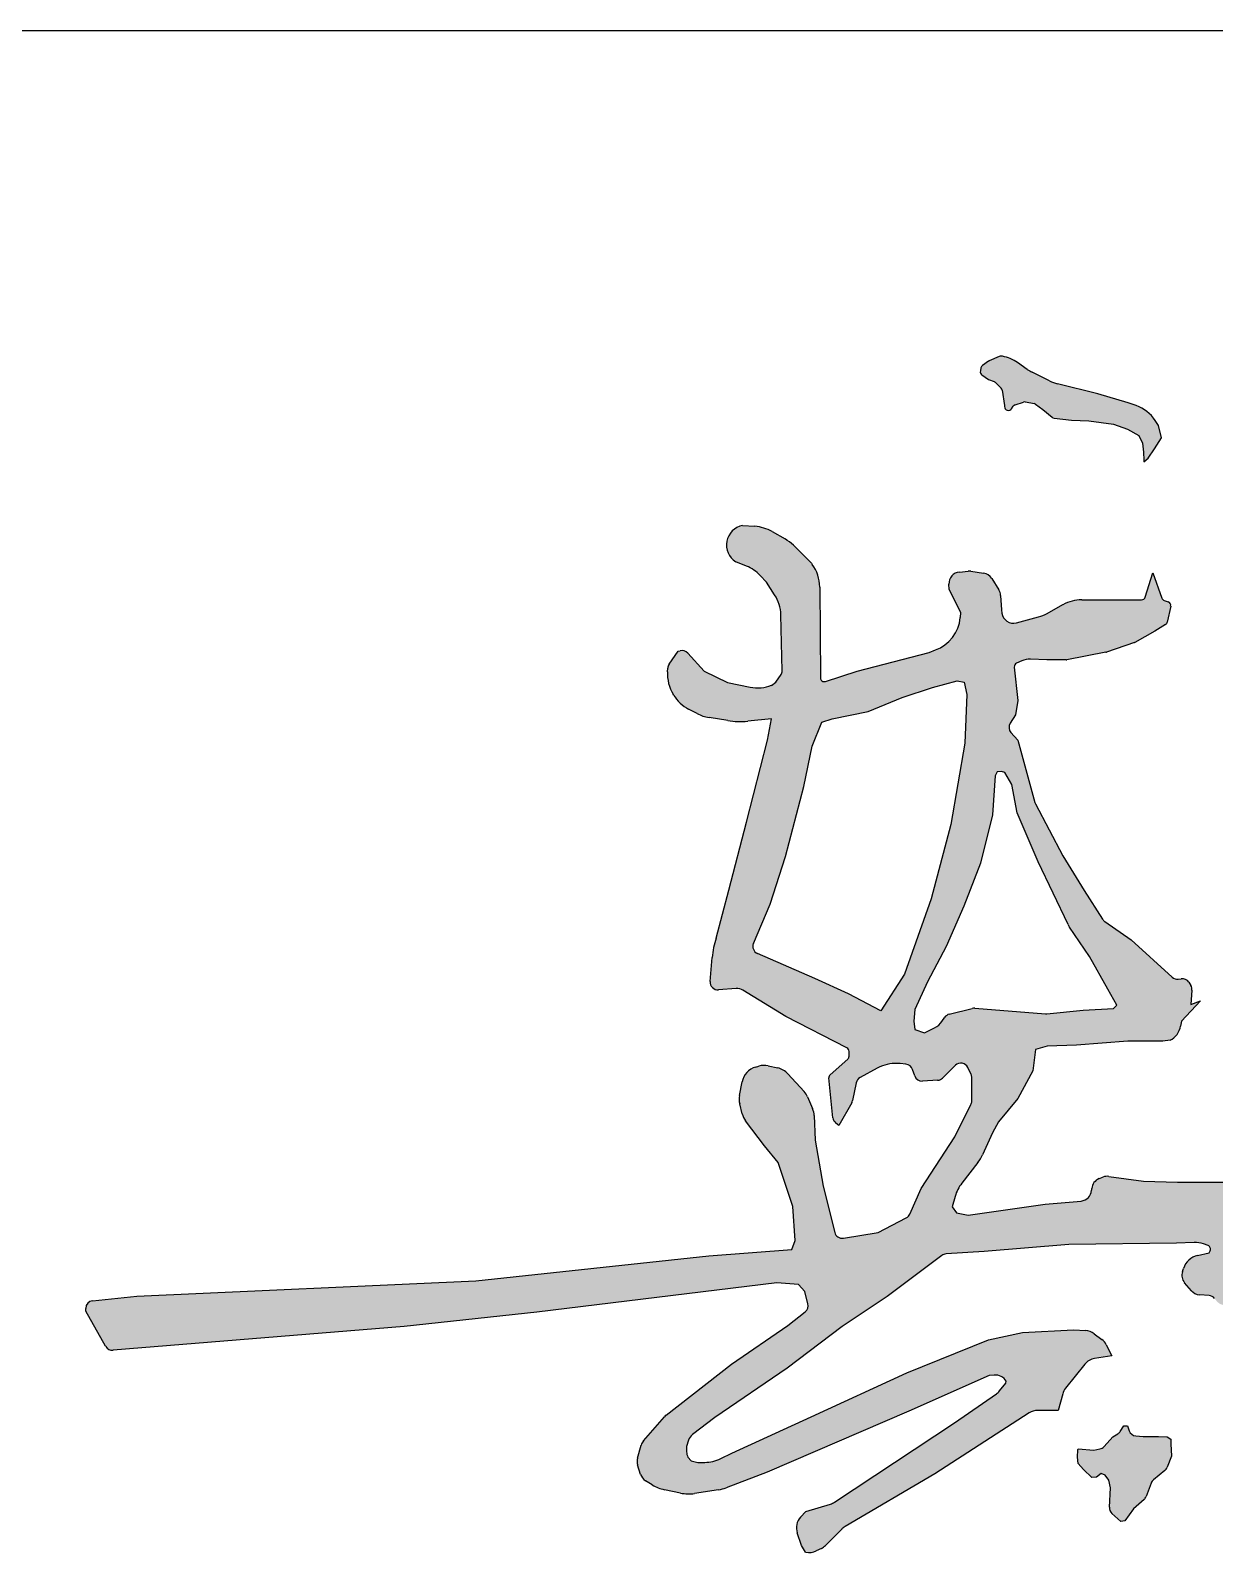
# Model space of a CAD drawing. Extents: x 1169373 to 1354985, y 649019 to 904199.
# Drawn here: x 1292586 to 1293236, y 812640 to 813476 of the extents above; entities that cross this region are included whole.
import ezdxf

# ---------------------------------------------------------------- set-up
doc = ezdxf.new("R2010")
doc.units = 0
doc.header["$LTSCALE"] = 1000
doc.header["$MEASUREMENT"] = 0
doc.layers.add('图框', color=7, linetype='Continuous')
doc.layers.add('签名', color=7, linetype='Continuous')

msp = doc.modelspace()

# ---------------------------------------------------------------- hatches: boundary and pattern name
at = {"layer": '签名'}
h = msp.add_hatch(color=4, dxfattribs=at)
h.paths.add_polyline_path([(1293167.04, 813261.65), (1293180.58, 813259.83), (1293188.14, 813256.97), (1293194.39, 813253.59), (1293196.47, 813249.42), (1293197, 813244.48), (1293197.26, 813240.05), (1293197.26, 813239.01), (1293199.6, 813241.09), (1293202.99, 813246.3), (1293206.89, 813252.28), (1293205.33, 813259.05), (1293203.51, 813261.79, 0.161293), (1293192.97, 813270), (1293188.66, 813271.54), (1293171.99, 813276.49), (1293149.81, 813281.91, -0.055927), (1293145.37, 813283.54), (1293135.87, 813288.28, -0.036786), (1293133.19, 813289.88), (1293127.86, 813293.61, 0.116967), (1293118.75, 813297.22, 0.125161), (1293117.72, 813297.03), (1293112.24, 813294.52, 0.089225), (1293111.62, 813294.09, -0.045924), (1293111.92, 813294.34), (1293108.61, 813292.07, 0.195275), (1293107.73, 813290.74), (1293107.39, 813289.02, 0.293872), (1293108.23, 813286.88), (1293111.81, 813284.3), (1293115.46, 813283), (1293119.36, 813279.09), (1293120.69, 813269.79, 0.040442), (1293120.67, 813269.45, 0.74192), (1293124.56, 813268.27), (1293125.88, 813270.24), (1293131.61, 813272.06), (1293137.34, 813271.02), (1293141.77, 813267.9), (1293146.76, 813263.63, 0.146226), (1293147.87, 813263.14), (1293157.4, 813261.91)])
h.paths.add_polyline_path([(1293324.7, 813031.33, -0.224051), (1293328.66, 813023.18), (1293328.88, 813004.91, 0.252735), (1293333.77, 812996.09), (1293338.13, 812993.31), (1293342.3, 812993.72, 0.405395), (1293351.84, 813005.03), (1293351.11, 813015.51), (1293359.19, 813017.81), (1293361.5, 813018.97), (1293353.71, 813023.29), (1293352.27, 813029.06), (1293352.5, 813039.53, 0.116113), (1293351.49, 813044.29), (1293346.2, 813055.52, 0.062977), (1293344.77, 813057.77), (1293338.61, 813065.22, 0.230474), (1293330.14, 813069.06), (1293322.26, 813068.85), (1293319.75, 813068.19, 0.141943), (1293314.68, 813065.15), (1293307.85, 813057.82, 0.175293), (1293305.02, 813051.17), (1293304.94, 813049.82), (1293305.81, 813046.07), (1293306.39, 813046.07)])
h.paths.add_polyline_path([(1293307.91, 812937.89, 0.097987), (1293306.88, 812941.88), (1293303.88, 812948.13, 0.115547), (1293300.84, 812951.91), (1293289.5, 812960.76), (1293276.6, 812967), (1293270.46, 812967.11), (1293264.96, 812964.09), (1293259.97, 812954.11), (1293264.26, 812945.87, 0.112428), (1293267.31, 812942.28), (1293273.69, 812937.49), (1293279.29, 812933.93, -0.190711), (1293283.88, 812927.6), (1293288.53, 812909.45, -0.218827), (1293286.94, 812900.72), (1293279.52, 812890.13), (1293281.85, 812886.76, 0.115033), (1293285.42, 812883.52), (1293291.75, 812880.01, 0.14431), (1293297.61, 812878.7), (1293300.72, 812878.91), (1293304.31, 812886.79, 0.064737), (1293305.11, 812889.41), (1293308.47, 812909.19, 0.042109), (1293308.62, 812910.97), (1293308.62, 812925.44)])
h.paths.add_polyline_path([(1293208.71, 812684.93, 0.133698), (1293210.01, 812686.75), (1293212.31, 812692.9), (1293212.06, 812699.64), (1293212.06, 812702.21), (1293209.98, 812703.43), (1293205.33, 812703.67), (1293196.75, 812703.55), (1293192.8, 812703.93, -0.296761), (1293189.17, 812706.81), (1293188.3, 812709.43), (1293186.22, 812709.43), (1293184.28, 812706.44, -0.111035), (1293182.95, 812705.13), (1293180.21, 812703.43), (1293175.39, 812698.1, -0.159662), (1293173.09, 812696.78), (1293169.68, 812696.09), (1293161.1, 812696.82), (1293161.01, 812696.37), (1293160.81, 812692.26), (1293161.2, 812688.73), (1293164.14, 812685.6), (1293168.65, 812681.1), (1293171.2, 812681.29), (1293173.74, 812683.25), (1293175.9, 812682.47), (1293178.05, 812679.73), (1293178.84, 812675.42), (1293178.29, 812664.76, 0.22558), (1293179.68, 812661.39), (1293184.52, 812657.01), (1293186.68, 812657.4), (1293191.58, 812663.86), (1293197.3, 812669.01, 0.121444), (1293198.44, 812670.69), (1293201.17, 812678.05, -0.134274), (1293202.47, 812679.87)])
h = msp.add_hatch(color=4, dxfattribs=at)
h.paths.add_polyline_path([(1293404.86, 812921.55, -0.231178), (1293405.86, 812923.12), (1293425.18, 812935), (1293443.75, 812944.77, -0.274551), (1293445.91, 812944.66), (1293448.4, 812943, -0.290357), (1293449.33, 812940.92), (1293447.64, 812929.57, -0.282713), (1293446.21, 812927.86), (1293441.89, 812926.42, 0.12974), (1293432.82, 812920.48), (1293432.29, 812919.04), (1293431.57, 812913.69, 0.07073), (1293432.06, 812907.73), (1293432.85, 812904.26, 0.118418), (1293437.25, 812895.37), (1293452.12, 812877.55), (1293464.55, 812863.05), (1293469.19, 812857.49, -0.191696), (1293469.68, 812856), (1293469.37, 812851.08, 0.465128), (1293471.72, 812848.83), (1293493.04, 812851.15), (1293520.76, 812857.36, 0.44834), (1293522.3, 812860.13), (1293521.57, 812862.23), (1293518.08, 812865.97), (1293515.89, 812868.62, -0.157491), (1293514.45, 812872.26), (1293514.3, 812874.58, -0.24693), (1293516.72, 812880), (1293516.84, 812880.1, 0.440579), (1293517.53, 812889.48), (1293510.09, 812897.37), (1293501.22, 812903.35, -0.170294), (1293498.7, 812906.73), (1293497.27, 812911.31, -0.102372), (1293497.01, 812913.88), (1293497.79, 812921.27, -0.373734), (1293503.91, 812926.97), (1293504.04, 812926.98, 0.254103), (1293509.28, 812930.07), (1293512.66, 812935.85), (1293513.35, 812934.96), (1293514.81, 812928.44), (1293515.18, 812926.98, 0.331647), (1293521.08, 812922.16), (1293522.07, 812922.12), (1293526.45, 812922.12, 0.263355), (1293531.91, 812925.21), (1293532.3, 812925.86), (1293533.38, 812932.17, -0.184975), (1293535.71, 812936.1), (1293538.25, 812938.11, -0.149598), (1293541.73, 812939.46), (1293553, 812940.31), (1293576.94, 812939.81), (1293585.43, 812937.57), (1293593.66, 812934.33), (1293600.39, 812930.09), (1293609.12, 812920.37), (1293622.93, 812906.4), (1293627.42, 812900.92), (1293628.17, 812893.44), (1293630.41, 812886.21), (1293632.91, 812860.49), (1293631.17, 812849.77), (1293621.94, 812849.02), (1293620.44, 812844.04), (1293618.45, 812837.56), (1293610.71, 812830.58), (1293605.48, 812821.11), (1293597.74, 812811.89), (1293592.51, 812810.14), (1293588.52, 812815.38), (1293585.52, 812817.37), (1293577.29, 812816.38), (1293576.22, 812811.07), (1293564.74, 812808.33), (1293535.81, 812806.08), (1293530.57, 812804.09), (1293535.62, 812789.95), (1293537.62, 812774.4), (1293543.96, 812756.6), (1293570.12, 812701.12), (1293576.51, 812687.73), (1293577.14, 812675.61), (1293557.36, 812667.32), (1293547.15, 812673.7), (1293533.75, 812704.95), (1293521.74, 812732.75, 0.119239), (1293515.74, 812740.74), (1293508.86, 812746.4), (1293502.47, 812752.14), (1293502.65, 812754.36, 0.267055), (1293493.54, 812773.48), (1293487.3, 812777.79), (1293480.28, 812789.83), (1293474.25, 812796.85), (1293473.21, 812797.59, 0.225942), (1293467.81, 812798.55), (1293456.77, 812795.51, -0.047725), (1293455.57, 812795.3), (1293404.98, 812791.33), (1293368.31, 812790.47), (1293363.42, 812789.73), (1293363.95, 812791.4, -0.302854), (1293369.46, 812795.83), (1293420.54, 812800.36), (1293457.18, 812805.73, 0.079622), (1293459.1, 812806.33), (1293464.97, 812809.27, 0.447831), (1293466.64, 812815.39), (1293463.18, 812820.69, 0.101957), (1293461.98, 812821.91), (1293456.68, 812825.44), (1293443.13, 812823.93), (1293383.4, 812818.92), (1293369.34, 812818.92), (1293352.78, 812816.41), (1293345.75, 812813.9), (1293340.73, 812806.88), (1293340.28, 812750.73, -0.1506), (1293336.5, 812738.8), (1293335.71, 812737.66), (1293332.19, 812730.98, -0.07539), (1293328.41, 812725.86), (1293322.31, 812719.77, -0.258442), (1293318.36, 812718.63), (1293315.59, 812719.27, -0.172364), (1293313.2, 812720.8), (1293311.23, 812723.33, -0.116492), (1293310.41, 812725.1), (1293308.6, 812734.15), (1293307.18, 812772.44, 0.257654), (1293305.07, 812775.96), (1293302.46, 812777.46), (1293301.88, 812782.96, 0.137932), (1293301.03, 812785.1), (1293297.87, 812789.23, -0.130882), (1293297.03, 812791.25), (1293295.56, 812802.27, 0.375873), (1293291.35, 812805.95), (1293273.18, 812805.95, 0.153785), (1293270.74, 812805.19), (1293257.76, 812796.11), (1293252.73, 812793, 0.298099), (1293250.76, 812788.78), (1293251.35, 812787.15), (1293276.93, 812785.03, -0.449386), (1293278.83, 812782.49), (1293278.53, 812780.98), (1293251.53, 812780.98, 0.210128), (1293248.4, 812779.61), (1293245.79, 812776.76), (1293244.66, 812776.27, -0.340919), (1293237.11, 812778.16), (1293236.04, 812779.51, 0.210758), (1293233.01, 812781.12), (1293227.7, 812781.49, -0.201903), (1293223.29, 812783.73), (1293219.57, 812788.13, -0.259318), (1293218.37, 812794.2), (1293218.94, 812795.99, -0.264412), (1293226.69, 812803.08), (1293233.12, 812804.55), (1293233.63, 812805.7, 0.42547), (1293232.48, 812808.53), (1293229.93, 812809.55, 0.080244), (1293225.35, 812810.19), (1293215.17, 812809.82), (1293155.91, 812809.14), (1293109.45, 812805.27), (1293088.53, 812803.94, 0.145884), (1293086.26, 812803.1), (1293056.21, 812780.6), (1293031.57, 812764.07), (1293001.3, 812741.21), (1292961.52, 812714.12), (1292949.33, 812704.72, 0.151784), (1292947.16, 812701.63), (1292946.04, 812698.14), (1292946.04, 812695.29, 0.121298), (1292946.77, 812692.33), (1292948.59, 812690.23), (1292952.19, 812689.31), (1292955.97, 812689.39, 0.108689), (1292964.83, 812691.56), (1292970.82, 812694.49), (1293014.47, 812714.52), (1293067.06, 812738.59), (1293111.79, 812756.76), (1293130.47, 812760.69), (1293158.49, 812762.17), (1293165.25, 812761.81, -0.148728), (1293169.9, 812760.12), (1293174.09, 812756.98, -0.11645), (1293176.59, 812753.99), (1293179.63, 812747.92), (1293170.12, 812746.46, 0.187953), (1293164.78, 812743.37), (1293154.18, 812730.14, 0.102525), (1293152.62, 812727.07), (1293150.13, 812717.96), (1293138.87, 812717.96, 0.144191), (1293134.27, 812716.6), (1293082.3, 812683.09), (1293033.1, 812654.17, 0.063491), (1293031.4, 812652.85), (1293022.32, 812643.79, -0.080592), (1293020.11, 812642.2), (1293017.28, 812640.78, -0.178905), (1293011.42, 812640.14), (1293009.22, 812643.71), (1293006.85, 812650.73, -0.27945), (1293008.63, 812659.36), (1293011.52, 812662.46), (1293025.06, 812666.52, 0.073381), (1293027.31, 812667.57), (1293093.11, 812711.08), (1293116.25, 812727.13, 0.06755), (1293117.94, 812728.67), (1293121.43, 812732.86), (1293121.64, 812734.02, 0.305341), (1293114.95, 812737.31), (1293112.28, 812737.12), (1293068.04, 812717.47), (1292990.27, 812684.02), (1292967.79, 812675.48, -0.052637), (1292963.48, 812674.34), (1292950.36, 812672.33, -0.090596), (1292942.73, 812672.54), (1292933.86, 812674.42, -0.085038), (1292927.2, 812677.07), (1292923.49, 812679.34, -0.181064), (1292920.74, 812682.85), (1292919.08, 812688.08, -0.147202), (1292919.03, 812691.75), (1292921.07, 812698.87, -0.109427), (1292922.38, 812701.29), (1292933.83, 812714.5, -0.048018), (1292934.72, 812715.34), (1292970.61, 812743.45), (1293001.58, 812764.57), (1293011.2, 812772.17, 0.298156), (1293012.67, 812776.59), (1293010.92, 812783.23), (1293007.48, 812787.16), (1292995.68, 812788.14), (1292863.82, 812771.96), (1292790.96, 812764.09), (1292630.96, 812751.05, -0.291644), (1292626.92, 812753.18), (1292615.97, 812772.44), (1292615.97, 812774.02, -0.383842), (1292619.77, 812778.24), (1292643.99, 812780.79), (1292830.29, 812789.14), (1292958.21, 812802.94), (1293003.92, 812806.37), (1293005.75, 812811.31), (1293004.37, 812829.91), (1292996.29, 812854.1), (1292988.87, 812863.37), (1292978.44, 812877.09, -0.101619), (1292976.59, 812880.94), (1292975.22, 812886.43, -0.109256), (1292975.09, 812891.02), (1292976.51, 812898.42, -0.280752), (1292983.95, 812906.6), (1292985.63, 812907.09, -0.126758), (1292990.92, 812907.27), (1292996.1, 812906.12, -0.15474), (1293001.65, 812902.9), (1293010.58, 812893.09, -0.081557), (1293012.45, 812890.2), (1293015.28, 812883.75, -0.093443), (1293016.16, 812879.91), (1293016.7, 812866.46), (1293021.03, 812841.13), (1293027.37, 812815.76, 0.390931), (1293032.19, 812812.6), (1293051.33, 812815.79), (1293066.7, 812823.75, 0.171134), (1293068.63, 812825.81), (1293074.83, 812839.89), (1293093.39, 812868.32), (1293102.21, 812885.96, 0.116513), (1293102.66, 812887.86), (1293102.66, 812900.77, 0.107138), (1293102.28, 812902.53), (1293100.56, 812906.31, 0.523435), (1293093.69, 812907.55), (1293086.69, 812900.56, -0.18265), (1293083.95, 812899.32), (1293075.62, 812898.8, -0.340063), (1293071.32, 812901.7), (1293070.13, 812905.27, 0.294066), (1293066.55, 812908.15), (1293063.26, 812908.5, 0.133568), (1293052.26, 812906.71), (1293050.71, 812906.01), (1293041.3, 812900.79, 0.220074), (1293039.2, 812897.91), (1293037.24, 812888.15, -0.080659), (1293036.77, 812886.87), (1293029.69, 812874.5), (1293027.99, 812875.85, -0.201849), (1293026.42, 812878.75), (1293024.23, 812900.61, -0.240558), (1293024.93, 812902.41), (1293034.54, 812910.94, 0.21433), (1293035.25, 812912.53), (1293035.25, 812915.22, 0.280337), (1293034.1, 812917.11), (1293000.62, 812934.44), (1292977.01, 812948.82, 0.156534), (1292973.22, 812949.74), (1292963.52, 812949.02, -0.46076), (1292958.98, 812953.6), (1292960.06, 812966.79, -0.064651), (1292962.36, 812977.49), (1292969.21, 813003.72), (1292978.95, 813041.15), (1292990.42, 813086.26), (1292992.67, 813097.93), (1292979.63, 813096.63, -0.064936), (1292968.64, 813096.96), (1292958.35, 813098.62, -0.080775), (1292951.88, 813100.77), (1292947.16, 813103.24, -0.135752), (1292938.89, 813110.98), (1292938.65, 813111.37, -0.154043), (1292935.57, 813123.78), (1292935.7, 813125.79, -0.136703), (1292936.45, 813127.95), (1292941.34, 813135.01), (1292942.49, 813135.3, -0.279334), (1292946.71, 813134.02), (1292955.69, 813124.01), (1292968.46, 813117.84), (1292980.98, 813115.33, 0.141167), (1292992.7, 813116.31), (1292995.14, 813118.06), (1292998.04, 813122.24, 0.122029), (1292998.49, 813124.24), (1292997.82, 813154.99, 0.13949), (1292994.4, 813166.1), (1292989.88, 813173.06), (1292986.51, 813176.63, 0.109197), (1292978.93, 813181.79), (1292973, 813184.17, -0.674227), (1292976.79, 813204.14), (1292983.53, 813203.83, -0.092395), (1292993.03, 813200.74), (1293000.14, 813196.72, -0.067551), (1293004.69, 813193.26), (1293014.59, 813183.36), (1293015.05, 813182.74, -0.157847), (1293019.17, 813170.31), (1293019.51, 813120.44, 0.507739), (1293022.29, 813118.44), (1293039.71, 813124.12), (1293079.23, 813134.41), (1293082.74, 813135.73, 0.285141), (1293096.4, 813153.49), (1293096.68, 813156.27), (1293090.31, 813169), (1293090.14, 813171.85, -0.404917), (1293095.93, 813178.57), (1293100.69, 813179, -0.059906), (1293102.21, 813178.96), (1293109.18, 813177.91, -0.217925), (1293113.62, 813175.01), (1293117.55, 813168.81, -0.127757), (1293118.52, 813165.75), (1293118.96, 813157.87), (1293119.21, 813155.97, 0.45192), (1293127.17, 813150.66), (1293139.29, 813153.89, 0.061267), (1293144.1, 813155.83), (1293152.78, 813160.63, -0.126968), (1293163.06, 813163.28), (1293195.94, 813163.28, 0.329734), (1293197.98, 813164.79), (1293202.05, 813178.09), (1293207.05, 813164.25, 0.229531), (1293208.37, 813162.96), (1293210.53, 813162.24, -0.382276), (1293211.94, 813159.78), (1293210.06, 813151, -0.203047), (1293209.11, 813149.64), (1293203.28, 813146), (1293192.16, 813139.83), (1293176.52, 813134.48), (1293154.7, 813130.37), (1293143.99, 813130.37), (1293134.88, 813130.69, 0.112418), (1293130.25, 813129.81), (1293127.3, 813128.52, 0.326044), (1293126.03, 813126.36), (1293127.91, 813108), (1293126.68, 813100.19), (1293123.78, 813095.45, 0.328096), (1293124.21, 813090.43), (1293127.91, 813086.2), (1293137.35, 813051.99, 0.053255), (1293137.68, 813051.15), (1293152.62, 813022.6), (1293164.47, 813003.51), (1293174.55, 812987.77, 0.098742), (1293175.71, 812986.58), (1293190.16, 812976.53), (1293212.76, 812956, 0.218816), (1293216.14, 812954.93), (1293217.76, 812955.13, -0.291918), (1293221.89, 812953.17), (1293223.01, 812951.38, -0.158896), (1293223.65, 812948.82), (1293223.09, 812940.99), (1293228.36, 812942.97), (1293217.82, 812931.78), (1293217.38, 812929.12, -0.240188), (1293211.64, 812921.36), (1293207.67, 812920.85), (1293188.43, 812920.85), (1293160.26, 812918.54), (1293144.1, 812918.08), (1293137.63, 812916.23), (1293136.23, 812904.58), (1293127.92, 812889.36), (1293117.3, 812876.43), (1293114.06, 812870.44), (1293108.64, 812858.43, -0.059303), (1293106.04, 812854.13), (1293097.2, 812842.77, 0.096023), (1293093.53, 812835.56), (1293091.9, 812829.83), (1293094.2, 812826.6), (1293100.67, 812825.21), (1293143.03, 812831.27), (1293162.74, 812833.01, 0.368288), (1293168.54, 812838.9), (1293168.6, 812839.84, -0.287337), (1293172.6, 812845.3), (1293174.71, 812846.15, -0.1299), (1293177.95, 812846.54), (1293197.08, 812843.92), (1293215.73, 812843.4), (1293242.91, 812843.4, -0.061275), (1293244.46, 812843.21), (1293248.45, 812842.21, -0.265952), (1293253.02, 812837.83), (1293254.58, 812832.53), (1293256.71, 812825.28, 0.385739), (1293264.02, 812820.82), (1293269.44, 812821.85, 0.134429), (1293272.46, 812823.33), (1293280.85, 812830.73, 0.361907), (1293282.1, 812838.79), (1293279.96, 812842.36), (1293279.25, 812848.35, -0.367837), (1293283.83, 812855.23), (1293289.37, 812856.81, -0.157947), (1293293.3, 812856.67), (1293294.67, 812856.17, -0.191883), (1293298.19, 812853.03), (1293299.64, 812850.13), (1293302.23, 812841.33), (1293302.54, 812837.93, 0.175535), (1293304.39, 812834), (1293306.9, 812831.49), (1293316.48, 812831.04, 0.100406), (1293318.99, 812831.42), (1293324.11, 812833.31, 0.271742), (1293328.2, 812838.29), (1293330.73, 812854.27), (1293338.5, 812884.81), (1293346.43, 812909.94), (1293354.04, 812928.29), (1293356.11, 812926.73), (1293356.63, 812922.59), (1293353.52, 812900.85), (1293347.82, 812879.11), (1293343.68, 812858.93), (1293341.6, 812844.95), (1293341.6, 812835.64, 0.280775), (1293348.2, 812836.39), (1293349.89, 812837.7), (1293372.68, 812841.84), (1293440.88, 812844.35, 0.384258), (1293442.92, 812846.33), (1293443.25, 812851.34, 0.192772), (1293442.76, 812852.84), (1293427.77, 812870.82), (1293417, 812881.58, -0.038185), (1293414.89, 812884.03), (1293408.34, 812892.97, -0.150784), (1293404.23, 812904.8), (1293403.94, 812913.26)])
h.paths.add_polyline_path([(1293098.52, 813118.13), (1293100.02, 813111.21), (1293098.91, 813084.5), (1293091.21, 813039.88), (1293080.43, 812999.1), (1293065.8, 812957.56), (1293052.71, 812937.56), (1293035, 812946.79), (1293016.53, 812955.25), (1292984.97, 812968.96, -0.411776), (1292982.75, 812974.52), (1292991.89, 812996.03), (1293000.36, 813022.19), (1293010.37, 813060.65), (1293014.99, 813082.96), (1293020.37, 813096.04), (1293026, 813097.98), (1293045.86, 813101.89), (1293064.52, 813109.71), (1293081.07, 813115.12), (1293094.61, 813118.73)], flags=16)
h.paths.add_polyline_path([(1293119.04, 813069.04), (1293120.9, 813068.51), (1293124.62, 813061.88), (1293127.54, 813046.23), (1293139.22, 813019.43), (1293155.54, 812984.83, 0.039662), (1293156.38, 812983.37), (1293167.32, 812967.36), (1293177.4, 812949.32), (1293182.45, 812940.56), (1293180.59, 812938.71), (1293163.86, 812937.91), (1293143.51, 812935.74), (1293104.3, 812938.92, 0.081589), (1293102.92, 812938.8), (1293090.3, 812935.65, 0.183834), (1293087.82, 812933.92), (1293086.31, 812931.7, -0.12786), (1293082.28, 812928.19), (1293076.79, 812925.44), (1293071.48, 812927.3), (1293070.79, 812931.81), (1293071.33, 812938.28), (1293078.34, 812953.39), (1293088.6, 812972.81), (1293098.32, 812994.93), (1293107.5, 813018.66), (1293113.98, 813045.1), (1293115.6, 813066.68), (1293116.65, 813068.77)], flags=16)
h.paths.add_polyline_path([(1293538.78, 812914.33), (1293542.66, 812918.14), (1293545.11, 812920.26, -0.191823), (1293549.57, 812921.81), (1293560.15, 812921.34), (1293566.95, 812920.13, -0.10674), (1293569.44, 812919.11), (1293582.3, 812910.28), (1293594.92, 812901.5, -0.07439), (1293596.29, 812900.21), (1293605.1, 812889, -0.129106), (1293609.4, 812879.1), (1293610.72, 812870.51, -0.195793), (1293607.01, 812854.92), (1293604.74, 812851.74), (1293601.82, 812847.08), (1293592.2, 812839.22), (1293587.25, 812836.6), (1293584.34, 812837.18), (1293581.13, 812842.13), (1293577.34, 812846.5), (1293576.47, 812853.78), (1293576.47, 812861.35), (1293575.59, 812867.47), (1293572.1, 812872.71), (1293568.6, 812875.04), (1293564.23, 812875.33), (1293558.98, 812879.99), (1293554.9, 812885.82), (1293551.11, 812895.72), (1293548.2, 812900.96), (1293543.54, 812906.78), (1293539.46, 812910.28), (1293538.24, 812911.44)], flags=16)
h.paths.add_polyline_path([(1293525.07, 812876.62), (1293525.97, 812877.7), (1293526.15, 812877.7), (1293534.27, 812878.42), (1293537.96, 812876.57, -0.319194), (1293539.12, 812874.4), (1293538.59, 812870.31), (1293539.06, 812869.8, 0.170609), (1293542.79, 812867.81), (1293545.26, 812867.43), (1293548.2, 812866.79, -0.270894), (1293549.78, 812865.34), (1293550.13, 812864.18), (1293549.77, 812860.76), (1293549.56, 812859.73, -0.35173), (1293547.53, 812858.02), (1293540.4, 812857.88), (1293533.64, 812858.68, -0.28734), (1293531.88, 812860.09), (1293531.21, 812862.02, 0.155831), (1293530.43, 812863.05, 0.184917), (1293529.05, 812863.69), (1293527.05, 812863.82), (1293525.07, 812866.89), (1293525.07, 812872.11)], flags=16)
h.paths.add_polyline_path([(1293487.32, 812823.41), (1293492.36, 812828.68), (1293496.94, 812831.65), (1293500.51, 812833.52, -0.109091), (1293503.16, 812834.24), (1293506.57, 812834.4), (1293516.43, 812833.26), (1293521.05, 812832.68, 0.069308), (1293522.81, 812832.71), (1293526.14, 812833.22, 0.13629), (1293529.25, 812834.62), (1293532.63, 812837.44, -0.117467), (1293535.28, 812838.75), (1293539.65, 812839.76, -0.049761), (1293540.9, 812839.92), (1293547.71, 812840.11, -0.063156), (1293549.31, 812839.95), (1293556.54, 812838.3), (1293557.25, 812838.03, -0.311276), (1293561.36, 812832.07), (1293561.36, 812831.65), (1293559.06, 812826.85), (1293555.06, 812821.46, -0.162986), (1293551.74, 812819.14), (1293549.89, 812818.6), (1293540.04, 812818.37), (1293536.13, 812818.37, 0.140475), (1293532.76, 812817.4), (1293528.81, 812814.93), (1293526.51, 812813.79), (1293523.3, 812813.1), (1293522.32, 812813.23, -0.312011), (1293517.13, 812817.69), (1293516.08, 812818.44), (1293513.68, 812817.68), (1293511.16, 812812.19), (1293509.55, 812809.9), (1293507.89, 812808.96, -0.174687), (1293503.62, 812808.25), (1293500.84, 812808.75), (1293497.16, 812810.96, -0.082204), (1293495.57, 812812.3), (1293493.74, 812814.48), (1293489.15, 812819.29), (1293487.09, 812821.58)], flags=16)
h.paths.add_polyline_path([(1293502.89, 812795.96), (1293504.44, 812796.8, 0.21493), (1293508.53, 812800.06), (1293509.78, 812802.5), (1293510.77, 812804.28), (1293512.46, 812804.28), (1293515.25, 812803.69), (1293516.41, 812801.83, 0.120194), (1293518.57, 812799.72), (1293519.42, 812799.22), (1293522.41, 812796.43), (1293525.74, 812794.25, -0.198061), (1293528.48, 812790.23), (1293529.37, 812786), (1293529.64, 812778.68, -0.06461), (1293529.48, 812777.05), (1293529.39, 812776.64, -0.302829), (1293525.98, 812773.39), (1293525.45, 812773.3, -0.052243), (1293524.13, 812773.21), (1293519.22, 812773.38), (1293515.35, 812773.68), (1293513.76, 812775.27), (1293513.16, 812777.06), (1293513.05, 812781.26, 0.37754), (1293509.88, 812785.89), (1293508.49, 812788.59), (1293507.99, 812789.78), (1293506.7, 812790.57), (1293504.81, 812790.97), (1293503.02, 812792.36), (1293502.52, 812794.65)], flags=16)

# ---------------------------------------------------------------- linework, layer by layer
at = {"layer": '图框', "color": 0}
msp.add_line((1288804.71, 813476.09), (1294482.87, 813476.09), dxfattribs=at)
at = {"layer": '签名', "color": 4}
for p, q in [((1293117.72, 813297.03, -1062.25), (1293112.24, 813294.52, -1062.25)), ((1293119.48, 813297.1, -1062.25), (1293118.98, 813297.19, -1062.25)), ((1293107.73, 813290.74, -1062.25), (1293107.39, 813289.02, -1062.25)), ((1293111.92, 813294.34, -1062.25), (1293108.61, 813292.07, -1062.25)), ((1293133.19, 813289.88, -1062.25), (1293127.86, 813293.61, -1062.25)), ((1293145.37, 813283.54, -1062.25), (1293135.87, 813288.28, -1062.25)), ((1293108.23, 813286.88, -1062.25), (1293111.81, 813284.3, -1062.25)), ((1293111.81, 813284.3, -1062.25), (1293115.01, 813283.16, -1062.25)), ((1293115.79, 813282.66, -1062.25), (1293118.86, 813279.59, -1062.25)), ((1293171.99, 813276.49, -1062.25), (1293149.81, 813281.91, -1062.25)), ((1293119.46, 813278.39, -1062.25), (1293120.67, 813269.98, -1062.25)), ((1293126.59, 813270.47, -1062.25), (1293131.1, 813271.9, -1062.25)), ((1293132.13, 813271.97, -1062.25), (1293136.88, 813271.11, -1062.25)), ((1293188.66, 813271.54, -1062.25), (1293171.99, 813276.49, -1062.25)), ((1293192.97, 813270, -1062.25), (1293188.66, 813271.54, -1062.25)), ((1293120.67, 813269.98, -1062.25), (1293120.67, 813269.45, -1062.25)), ((1293124.56, 813268.27, -1062.25), (1293125.46, 813269.62, -1062.25)), ((1293137.72, 813270.75, -1062.25), (1293141.77, 813267.9, -1062.25)), ((1293141.77, 813267.9, -1062.25), (1293146.76, 813263.63, -1062.25)), ((1293147.87, 813263.14, -1062.25), (1293157.4, 813261.91, -1062.25)), ((1293157.4, 813261.91, -1062.25), (1293167.04, 813261.65, -1062.25)), ((1293167.04, 813261.65, -1062.25), (1293180.58, 813259.83, -1062.25)), ((1293180.58, 813259.83, -1062.25), (1293188.14, 813256.97, -1062.25)), ((1293188.14, 813256.97, -1062.25), (1293194.39, 813253.59, -1062.25)), ((1293205.33, 813259.05, -1062.25), (1293203.51, 813261.79, -1062.25)), ((1293206.89, 813252.28, -1062.25), (1293205.33, 813259.05, -1062.25)), ((1293194.39, 813253.59, -1062.25), (1293196.47, 813249.42, -1062.25)), ((1293196.47, 813249.42, -1062.25), (1293197, 813244.48, -1062.25)), ((1293199.6, 813241.09, -1062.25), (1293202.99, 813246.3, -1062.25)), ((1293202.99, 813246.3, -1062.25), (1293206.89, 813252.28, -1062.25)), ((1293197, 813244.48, -1062.25), (1293197.26, 813240.05, -1062.25)), ((1293197.26, 813239.01, -1062.25), (1293199.6, 813241.09, -1062.25)), ((1293197.26, 813240.05, -1062.25), (1293197.26, 813239.01, -1062.25)), ((1292976.79, 813204.14, -1062.25), (1292983.53, 813203.83, -1062.25)), ((1292993.03, 813200.74, -1062.25), (1293000.14, 813196.72, -1062.25)), ((1293004.69, 813193.26, -1062.25), (1293014.59, 813183.36, -1062.25)), ((1292978.93, 813181.79, -1062.25), (1292973, 813184.17, -1062.25)), ((1293014.59, 813183.36, -1062.25), (1293015.05, 813182.74, -1062.25)), ((1293095.93, 813178.57, -1062.25), (1293100.69, 813179, -1062.25)), ((1292989.88, 813173.06, -1062.25), (1292986.51, 813176.63, -1062.25)), ((1292994.4, 813166.1, -1062.25), (1292989.88, 813173.06, -1062.25)), ((1293090.31, 813169, -1062.25), (1293090.14, 813171.85, -1062.25)), ((1293102.21, 813178.96, -1062.25), (1293109.18, 813177.91, -1062.25)), ((1293113.62, 813175.01, -1062.25), (1293117.55, 813168.81, -1062.25)), ((1293197.98, 813164.79, -1062.25), (1293202.05, 813178.09, -1062.25)), ((1293202.05, 813178.09, -1062.25), (1293207.05, 813164.25, -1062.25)), ((1293019.17, 813170.31, -1062.25), (1293019.51, 813120.44, -1062.25)), ((1293096.68, 813156.27, -1062.25), (1293090.31, 813169, -1062.25)), ((1293118.52, 813165.75, -1062.25), (1293118.96, 813157.87, -1062.25)), ((1293163.06, 813163.28, -1062.25), (1293195.94, 813163.28, -1062.25)), ((1293208.37, 813162.96, -1062.25), (1293210.53, 813162.24, -1062.25)), ((1292998.49, 813124.24, -1062.25), (1292997.82, 813154.99, -1062.25)), ((1293096.4, 813153.49, -1062.25), (1293096.68, 813156.27, -1062.25)), ((1293118.96, 813157.87, -1062.25), (1293119.21, 813155.97, -1062.25)), ((1293127.17, 813150.66, -1062.25), (1293139.29, 813153.89, -1062.25)), ((1293144.1, 813155.83, -1062.25), (1293152.78, 813160.63, -1062.25)), ((1293211.94, 813159.78, -1062.25), (1293210.06, 813151, -1062.25)), ((1293203.28, 813146, -1062.25), (1293192.33, 813139.92, -1062.25)), ((1293209.11, 813149.64, -1062.25), (1293203.28, 813146, -1062.25)), ((1293191.99, 813139.77, -1062.25), (1293176.66, 813134.53, -1062.25)), ((1292936.45, 813127.95, -1062.25), (1292941.34, 813135.01, -1062.25)), ((1292941.34, 813135.01, -1062.25), (1292942.49, 813135.3, -1062.25)), ((1292946.71, 813134.02, -1062.25), (1292955.69, 813124.01, -1062.25)), ((1293039.71, 813124.12, -1062.25), (1293079.23, 813134.41, -1062.25)), ((1293079.23, 813134.41, -1062.25), (1293082.74, 813135.73, -1062.25)), ((1293130.25, 813129.81, -1062.25), (1293127.3, 813128.52, -1062.25)), ((1293143.99, 813130.37, -1062.25), (1293134.88, 813130.69, -1062.25)), ((1293154.5, 813130.37, -1062.25), (1293143.99, 813130.37, -1062.25)), ((1293176.37, 813134.46, -1062.25), (1293154.89, 813130.41, -1062.25)), ((1292935.57, 813123.78, -1062.25), (1292935.7, 813125.79, -1062.25)), ((1292955.69, 813124.01, -1062.25), (1292968.46, 813117.84, -1062.25)), ((1292995.14, 813118.06, -1062.25), (1292998.04, 813122.24, -1062.25)), ((1293022.29, 813118.44, -1062.25), (1293039.71, 813124.12, -1062.25)), ((1293126.03, 813126.36, -1062.25), (1293127.91, 813108, -1062.25)), ((1292968.46, 813117.84, -1062.25), (1292980.98, 813115.33, -1062.25)), ((1292992.7, 813116.31, -1062.25), (1292995.14, 813118.06, -1062.25)), ((1293064.52, 813109.71, -1062.25), (1293081.07, 813115.12, -1062.25)), ((1293081.07, 813115.12, -1062.25), (1293094.61, 813118.73, -1062.25)), ((1293094.61, 813118.73, -1062.25), (1293098.52, 813118.13, -1062.25)), ((1293098.52, 813118.13, -1062.25), (1293100.02, 813111.21, -1062.25)), ((1292938.89, 813110.98, -1062.25), (1292938.65, 813111.37, -1062.25)), ((1293045.86, 813101.89, -1062.25), (1293064.52, 813109.71, -1062.25)), ((1293100.02, 813111.21, -1062.25), (1293098.91, 813084.5, -1062.25)), ((1293127.91, 813108, -1062.25), (1293126.68, 813100.19, -1062.25)), ((1292951.88, 813100.77, -1062.25), (1292947.16, 813103.24, -1062.25)), ((1292968.64, 813096.96, -1062.25), (1292958.35, 813098.62, -1062.25)), ((1292992.67, 813097.93, -1062.25), (1292979.63, 813096.63, -1062.25)), ((1292990.42, 813086.26, -1062.25), (1292992.67, 813097.93, -1062.25)), ((1293014.99, 813082.96, -1062.25), (1293020.37, 813096.04, -1062.25)), ((1293020.37, 813096.04, -1062.25), (1293026, 813097.98, -1062.25)), ((1293026, 813097.98, -1062.25), (1293045.86, 813101.89, -1062.25)), ((1293126.68, 813100.19, -1062.25), (1293123.78, 813095.45, -1062.25)), ((1293124.21, 813090.43, -1062.25), (1293127.91, 813086.2, -1062.25)), ((1292978.95, 813041.15, -1062.25), (1292990.42, 813086.26, -1062.25)), ((1293010.37, 813060.65, -1062.25), (1293014.99, 813082.96, -1062.25)), ((1293098.91, 813084.5, -1062.25), (1293091.21, 813039.88, -1062.25)), ((1293127.91, 813086.2, -1062.25), (1293137.35, 813051.99, -1062.25)), ((1293115.6, 813066.68, -1062.25), (1293113.98, 813045.1, -1062.25)), ((1293116.65, 813068.77, -1062.25), (1293115.6, 813066.68, -1062.25)), ((1293119.04, 813069.04, -1062.25), (1293116.65, 813068.77, -1062.25)), ((1293120.9, 813068.51, -1062.25), (1293119.04, 813069.04, -1062.25)), ((1293124.62, 813061.88, -1062.25), (1293120.9, 813068.51, -1062.25)), ((1293000.36, 813022.19, -1062.25), (1293010.37, 813060.65, -1062.25)), ((1293127.54, 813046.23, -1062.25), (1293124.62, 813061.88, -1062.25)), ((1293139.22, 813019.43, -1062.25), (1293127.54, 813046.23, -1062.25)), ((1293137.68, 813051.15, -1062.25), (1293152.62, 813022.6, -1062.25)), ((1292969.21, 813003.72, -1062.25), (1292978.95, 813041.15, -1062.25)), ((1293091.21, 813039.88, -1062.25), (1293080.43, 812999.1, -1062.25)), ((1293113.98, 813045.1, -1062.25), (1293107.5, 813018.66, -1062.25)), ((1292991.89, 812996.03, -1062.25), (1293000.36, 813022.19, -1062.25)), ((1293152.62, 813022.6, -1062.25), (1293164.47, 813003.51, -1062.25)), ((1293107.5, 813018.66, -1062.25), (1293098.32, 812994.93, -1062.25)), ((1293155.54, 812984.83, -1062.25), (1293139.22, 813019.43, -1062.25)), ((1292962.36, 812977.49, -1062.25), (1292969.21, 813003.72, -1062.25)), ((1292969.21, 813003.72, -1062.25), (1292969.21, 813003.72, -1062.25)), ((1293164.47, 813003.51, -1062.25), (1293174.55, 812987.77, -1062.25)), ((1292982.75, 812974.52, -1062.25), (1292991.89, 812996.03, -1062.25)), ((1293080.43, 812999.1, -1062.25), (1293065.8, 812957.56, -1062.25)), ((1293098.32, 812994.93, -1062.25), (1293088.6, 812972.81, -1062.25)), ((1293167.32, 812967.36, -1062.25), (1293156.38, 812983.37, -1062.25)), ((1293175.71, 812986.58, -1062.25), (1293190.16, 812976.53, -1062.25)), ((1293088.6, 812972.81, -1062.25), (1293078.34, 812953.39, -1062.25)), ((1293190.16, 812976.53, -1062.25), (1293212.76, 812956, -1062.25)), ((1292958.98, 812953.6, -1062.25), (1292960.06, 812966.79, -1062.25)), ((1293016.53, 812955.25, -1062.25), (1292984.97, 812968.96, -1062.25)), ((1293177.4, 812949.32, -1062.25), (1293167.32, 812967.36, -1062.25)), ((1293035, 812946.79, -1062.25), (1293016.53, 812955.25, -1062.25)), ((1293065.8, 812957.56, -1062.25), (1293052.71, 812937.56, -1062.25)), ((1293078.34, 812953.39, -1062.25), (1293071.33, 812938.28, -1062.25)), ((1293216.14, 812954.93, -1062.25), (1293217.76, 812955.13, -1062.25)), ((1292973.22, 812949.74, -1062.25), (1292963.52, 812949.02, -1062.25)), ((1293000.62, 812934.44, -1062.25), (1292977.01, 812948.82, -1062.25)), ((1293052.71, 812937.56, -1062.25), (1293035, 812946.79, -1062.25)), ((1293182.45, 812940.56, -1062.25), (1293177.4, 812949.32, -1062.25)), ((1293221.89, 812953.17, -1062.25), (1293223.01, 812951.38, -1062.25)), ((1293223.65, 812948.82, -1062.25), (1293223.09, 812940.99, -1062.25)), ((1293071.33, 812938.28, -1062.25), (1293070.79, 812931.81, -1062.25)), ((1293090.3, 812935.65, -1062.25), (1293102.92, 812938.8, -1062.25)), ((1293104.3, 812938.92, -1062.25), (1293143.11, 812935.77, -1062.25)), ((1293143.91, 812935.78, -1062.25), (1293163.86, 812937.91, -1062.25)), ((1293163.86, 812937.91, -1062.25), (1293180.59, 812938.71, -1062.25)), ((1293180.59, 812938.71, -1062.25), (1293182.45, 812940.56, -1062.25)), ((1293228.36, 812942.97, -1062.25), (1293217.82, 812931.78, -1062.25)), ((1293223.09, 812940.99, -1062.25), (1293228.36, 812942.97, -1062.25)), ((1293034.1, 812917.11, -1062.25), (1293000.62, 812934.44, -1062.25)), ((1293070.79, 812931.81, -1062.25), (1293071.48, 812927.3, -1062.25)), ((1293076.79, 812925.44, -1062.25), (1293082.28, 812928.19, -1062.25)), ((1293086.31, 812931.7, -1062.25), (1293087.82, 812933.92, -1062.25)), ((1293217.82, 812931.78, -1062.25), (1293217.38, 812929.12, -1062.25)), ((1293071.48, 812927.3, -1062.25), (1293076.79, 812925.44, -1062.25)), ((1293188.43, 812920.85, -1062.25), (1293160.26, 812918.54, -1062.25)), ((1293207.67, 812920.85, -1062.25), (1293188.43, 812920.85, -1062.25)), ((1293211.64, 812921.36, -1062.25), (1293207.67, 812920.85, -1062.25)), ((1293035.25, 812912.53, -1062.25), (1293035.25, 812915.22, -1062.25)), ((1293137.63, 812916.23, -1062.25), (1293136.23, 812904.58, -1062.25)), ((1293144.1, 812918.08, -1062.25), (1293137.63, 812916.23, -1062.25)), ((1293160.26, 812918.54, -1062.25), (1293144.1, 812918.08, -1062.25)), ((1292983.95, 812906.6, -1062.25), (1292985.63, 812907.09, -1062.25)), ((1292990.92, 812907.27, -1062.25), (1292996.1, 812906.12, -1062.25)), ((1293024.93, 812902.41, -1062.25), (1293034.54, 812910.94, -1062.25)), ((1293050.71, 812906.01, -1062.25), (1293041.3, 812900.79, -1062.25)), ((1293052.26, 812906.71, -1062.25), (1293050.71, 812906.01, -1062.25)), ((1293066.55, 812908.15, -1062.25), (1293063.26, 812908.5, -1062.25)), ((1293071.32, 812901.7, -1062.25), (1293070.13, 812905.27, -1062.25)), ((1293093.69, 812907.55, -1062.25), (1293086.69, 812900.56, -1062.25)), ((1293102.28, 812902.53, -1062.25), (1293100.56, 812906.31, -1062.25)), ((1293136.23, 812904.58, -1062.25), (1293127.92, 812889.36, -1062.25)), ((1292975.09, 812891.02, -1062.25), (1292976.51, 812898.42, -1062.25)), ((1293001.65, 812902.9, -1062.25), (1293010.58, 812893.09, -1062.25)), ((1293026.42, 812878.75, -1062.25), (1293024.23, 812900.61, -1062.25)), ((1293039.2, 812897.91, -1062.25), (1293037.24, 812888.15, -1062.25)), ((1293083.95, 812899.32, -1062.25), (1293075.62, 812898.8, -1062.25)), ((1293102.66, 812887.86, -1062.25), (1293102.66, 812900.77, -1062.25)), ((1292976.59, 812880.94, -1062.25), (1292975.22, 812886.43, -1062.25)), ((1293012.45, 812890.2, -1062.25), (1293015.28, 812883.75, -1062.25)), ((1293036.77, 812886.87, -1062.25), (1293029.69, 812874.5, -1062.25)), ((1293127.92, 812889.36, -1062.25), (1293117.3, 812876.43, -1062.25)), ((1293016.16, 812879.91, -1062.25), (1293016.7, 812866.46, -1062.25)), ((1293093.39, 812868.32, -1062.25), (1293102.21, 812885.96, -1062.25)), ((1292988.87, 812863.37, -1062.25), (1292978.44, 812877.09, -1062.25)), ((1293029.69, 812874.5, -1062.25), (1293027.99, 812875.85, -1062.25)), ((1293114.06, 812870.44, -1062.25), (1293108.64, 812858.43, -1062.25)), ((1293117.3, 812876.43, -1062.25), (1293114.06, 812870.44, -1062.25)), ((1292996.29, 812854.1, -1062.25), (1292988.87, 812863.37, -1062.25)), ((1293016.7, 812866.46, -1062.25), (1293021.03, 812841.13, -1062.25)), ((1293074.83, 812839.89, -1062.25), (1293093.39, 812868.32, -1062.25)), ((1293004.37, 812829.91, -1062.25), (1292996.29, 812854.1, -1062.25)), ((1293106.04, 812854.13, -1062.25), (1293097.2, 812842.77, -1062.25)), ((1293172.6, 812845.3, -1062.25), (1293174.71, 812846.15, -1062.25)), ((1293177.95, 812846.54, -1062.25), (1293197.08, 812843.92, -1062.25)), ((1293021.03, 812841.13, -1062.25), (1293027.37, 812815.76, -1062.25)), ((1293068.63, 812825.81, -1062.25), (1293074.83, 812839.89, -1062.25)), ((1293168.54, 812838.9, -1062.25), (1293168.6, 812839.84, -1062.25)), ((1293197.08, 812843.92, -1062.25), (1293215.73, 812843.4, -1062.25)), ((1293215.73, 812843.4, -1062.25), (1293242.91, 812843.4, -1062.25)), ((1293005.75, 812811.31, -1062.25), (1293004.37, 812829.91, -1062.25)), ((1293093.53, 812835.56, -1062.25), (1293091.9, 812829.83, -1062.25)), ((1293091.9, 812829.83, -1062.25), (1293094.2, 812826.6, -1062.25)), ((1293100.67, 812825.21, -1062.25), (1293143.03, 812831.27, -1062.25)), ((1293143.03, 812831.27, -1062.25), (1293162.74, 812833.01, -1062.25)), ((1293051.33, 812815.79, -1062.25), (1293066.7, 812823.75, -1062.25)), ((1293094.2, 812826.6, -1062.25), (1293100.67, 812825.21, -1062.25)), ((1293003.92, 812806.37, -1062.25), (1293005.75, 812811.31, -1062.25)), ((1293032.19, 812812.6, -1062.25), (1293051.33, 812815.79, -1062.25)), ((1292830.29, 812789.14, -1062.25), (1292958.21, 812802.94, -1062.25)), ((1292958.21, 812802.94, -1062.25), (1293003.92, 812806.37, -1062.25)), ((1293086.26, 812803.1, -1062.25), (1293056.21, 812780.6, -1062.25)), ((1293109.45, 812805.27, -1062.25), (1293088.53, 812803.94, -1062.25)), ((1293155.91, 812809.14, -1062.25), (1293109.45, 812805.27, -1062.25)), ((1293215.17, 812809.82, -1062.25), (1293155.91, 812809.14, -1062.25)), ((1293224.92, 812810.17, -1062.25), (1293215.17, 812809.82, -1062.25)), ((1293226.69, 812803.08, -1062.25), (1293233.12, 812804.55, -1062.25)), ((1293232.48, 812808.53, -1062.25), (1293229.93, 812809.55, -1062.25)), ((1293233.12, 812804.55, -1062.25), (1293233.63, 812805.7, -1062.25)), ((1293218.37, 812794.2, -1062.25), (1293218.94, 812795.99, -1062.25)), ((1292643.99, 812780.79, -1062.25), (1292830.29, 812789.14, -1062.25)), ((1292995.68, 812788.14, -1062.25), (1292863.82, 812771.96, -1062.25)), ((1293007.48, 812787.16, -1062.25), (1292995.68, 812788.14, -1062.25)), ((1293010.92, 812783.23, -1062.25), (1293007.48, 812787.16, -1062.25)), ((1293223.29, 812783.73, -1062.25), (1293219.57, 812788.13, -1062.25)), ((1292619.77, 812778.24, -1062.25), (1292643.99, 812780.79, -1062.25)), ((1293012.67, 812776.59, -1062.25), (1293010.92, 812783.23, -1062.25)), ((1293056.21, 812780.6, -1062.25), (1293031.57, 812764.07, -1062.25)), ((1293233.01, 812781.12, -1062.25), (1293227.7, 812781.49, -1062.25)), ((1292615.97, 812772.44, -1062.25), (1292615.97, 812774.02, -1062.25)), ((1292626.92, 812753.18, -1062.25), (1292615.97, 812772.44, -1062.25)), ((1292863.82, 812771.96, -1062.25), (1292790.96, 812764.09, -1062.25)), ((1293001.58, 812764.57, -1062.25), (1293011.2, 812772.17, -1062.25)), ((1292790.96, 812764.09, -1062.25), (1292630.96, 812751.05, -1062.25)), ((1292970.61, 812743.45, -1062.25), (1293001.58, 812764.57, -1062.25)), ((1293031.57, 812764.07, -1062.25), (1293001.3, 812741.21, -1062.25)), ((1293130.47, 812760.69, -1062.25), (1293158.49, 812762.17, -1062.25)), ((1293158.49, 812762.17, -1062.25), (1293165.25, 812761.81, -1062.25)), ((1293067.06, 812738.59, -1062.25), (1293111.79, 812756.76, -1062.25)), ((1293111.79, 812756.76, -1062.25), (1293130.47, 812760.69, -1062.25)), ((1293169.9, 812760.12, -1062.25), (1293174.09, 812756.98, -1062.25)), ((1293176.59, 812753.99, -1062.25), (1293179.63, 812747.92, -1062.25)), ((1293179.63, 812747.92, -1062.25), (1293170.12, 812746.46, -1062.25)), ((1292934.72, 812715.34, -1062.25), (1292970.61, 812743.45, -1062.25)), ((1293001.3, 812741.21, -1062.25), (1292961.52, 812714.12, -1062.25)), ((1293014.47, 812714.52, -1062.25), (1293067.06, 812738.59, -1062.25)), ((1293112.28, 812737.12, -1062.25), (1293068.04, 812717.47, -1062.25)), ((1293114.95, 812737.31, -1062.25), (1293112.28, 812737.12, -1062.25)), ((1293164.78, 812743.37, -1062.25), (1293154.18, 812730.14, -1062.25)), ((1293117.94, 812728.67, -1062.25), (1293121.43, 812732.86, -1062.25)), ((1293121.43, 812732.86, -1062.25), (1293121.64, 812734.02, -1062.25)), ((1293093.11, 812711.08, -1062.25), (1293116.25, 812727.13, -1062.25)), ((1293152.62, 812727.07, -1062.25), (1293150.13, 812717.96, -1062.25)), ((1292922.38, 812701.29, -1062.25), (1292933.83, 812714.5, -1062.25)), ((1292961.52, 812714.12, -1062.25), (1292949.33, 812704.72, -1062.25)), ((1292970.82, 812694.49, -1062.25), (1293014.47, 812714.52, -1062.25)), ((1293068.04, 812717.47, -1062.25), (1292990.27, 812684.02, -1062.25)), ((1293027.31, 812667.57, -1062.25), (1293093.11, 812711.08, -1062.25)), ((1293134.27, 812716.6, -1062.25), (1293082.3, 812683.09, -1062.25)), ((1293150.13, 812717.96, -1062.25), (1293138.87, 812717.96, -1062.25)), ((1293175.39, 812698.1, -1062.25), (1293180.21, 812703.43, -1062.25)), ((1293180.21, 812703.43, -1062.25), (1293182.95, 812705.13, -1062.25)), ((1293184.28, 812706.44, -1062.25), (1293186.22, 812709.43, -1062.25)), ((1293186.22, 812709.43, -1062.25), (1293188.3, 812709.43, -1062.25)), ((1293188.3, 812709.43, -1062.25), (1293189.17, 812706.81, -1062.25)), ((1293192.8, 812703.93, -1062.25), (1293196.75, 812703.55, -1062.25)), ((1293196.75, 812703.55, -1062.25), (1293205.33, 812703.67, -1062.25)), ((1293205.33, 812703.67, -1062.25), (1293209.98, 812703.43, -1062.25)), ((1293209.98, 812703.43, -1062.25), (1293212.06, 812702.21, -1062.25)), ((1292919.03, 812691.75, -1062.25), (1292921.07, 812698.87, -1062.25)), ((1292947.16, 812701.63, -1062.25), (1292946.04, 812698.14, -1062.25)), ((1292946.04, 812698.14, -1062.25), (1292946.04, 812695.29, -1062.25)), ((1292964.83, 812691.56, -1062.25), (1292970.82, 812694.49, -1062.25)), ((1293160.81, 812692.26, -1062.25), (1293161.01, 812696.37, -1062.25)), ((1293161.01, 812696.37, -1062.25), (1293161.1, 812696.82, -1062.25)), ((1293161.1, 812696.82, -1062.25), (1293169.68, 812696.09, -1062.25)), ((1293169.68, 812696.09, -1062.25), (1293173.09, 812696.78, -1062.25)), ((1293212.06, 812702.21, -1062.25), (1293212.06, 812699.64, -1062.25)), ((1293212.06, 812699.64, -1062.25), (1293212.31, 812692.9, -1062.25)), ((1292920.74, 812682.85, -1062.25), (1292919.08, 812688.08, -1062.25)), ((1292946.77, 812692.33, -1062.25), (1292948.59, 812690.23, -1062.25)), ((1292948.59, 812690.23, -1062.25), (1292952.19, 812689.31, -1062.25)), ((1292952.19, 812689.31, -1062.25), (1292955.97, 812689.39, -1062.25)), ((1293161.2, 812688.73, -1062.25), (1293160.81, 812692.26, -1062.25)), ((1293164.14, 812685.6, -1062.25), (1293161.2, 812688.73, -1062.25)), ((1293168.65, 812681.1, -1062.25), (1293164.14, 812685.6, -1062.25)), ((1293212.31, 812692.9, -1062.25), (1293210.01, 812686.75, -1062.25)), ((1292927.2, 812677.07, -1062.25), (1292923.49, 812679.34, -1062.25)), ((1292990.27, 812684.02, -1062.25), (1292967.79, 812675.48, -1062.25)), ((1293082.3, 812683.09, -1062.25), (1293033.1, 812654.17, -1062.25)), ((1293171.2, 812681.29, -1062.25), (1293168.65, 812681.1, -1062.25)), ((1293173.74, 812683.25, -1062.25), (1293171.2, 812681.29, -1062.25)), ((1293175.9, 812682.47, -1062.25), (1293173.74, 812683.25, -1062.25)), ((1293178.05, 812679.73, -1062.25), (1293175.9, 812682.47, -1062.25)), ((1293178.84, 812675.42, -1062.25), (1293178.05, 812679.73, -1062.25)), ((1293201.17, 812678.05, -1062.25), (1293198.44, 812670.69, -1062.25)), ((1293208.71, 812684.93, -1062.25), (1293202.47, 812679.87, -1062.25)), ((1292942.73, 812672.54, -1062.25), (1292933.86, 812674.42, -1062.25)), ((1292963.48, 812674.34, -1062.25), (1292950.36, 812672.33, -1062.25)), ((1293178.29, 812664.76, -1062.25), (1293178.84, 812675.42, -1062.25)), ((1293197.3, 812669.01, -1062.25), (1293191.58, 812663.86, -1062.25)), ((1293008.63, 812659.36, -1062.25), (1293011.52, 812662.46, -1062.25)), ((1293011.52, 812662.46, -1062.25), (1293025.06, 812666.52, -1062.25)), ((1293184.52, 812657.01, -1062.25), (1293179.68, 812661.39, -1062.25)), ((1293191.58, 812663.86, -1062.25), (1293186.68, 812657.4, -1062.25)), ((1293031.4, 812652.85, -1062.25), (1293022.32, 812643.79, -1062.25)), ((1293186.68, 812657.4, -1062.25), (1293184.52, 812657.01, -1062.25)), ((1293009.22, 812643.71, -1062.25), (1293006.85, 812650.73, -1062.25)), ((1293011.42, 812640.14, -1062.25), (1293009.22, 812643.71, -1062.25)), ((1293020.11, 812642.2, -1062.25), (1293017.28, 812640.78, -1062.25))]:
    msp.add_line(p, q, dxfattribs=at)
for centre, radius, start, end in [((1293118.6, 813295.1, -1062.25), 2.12, 79.70526, 114.60515), ((1293115.68, 813276.2, -1062.25), 21.24, 55.03108, 79.70526), ((1293109.47, 813288.6, -1062.25), 2.12, 168.68005, 234.18637), ((1293109.82, 813290.32, -1062.25), 2.12, 124.48241, 168.68005), ((1293113.12, 813292.59, -1062.25), 2.12, 114.60515, 124.48241), ((1293145.37, 813307.29, -1062.25), 21.24, 235.03108, 243.458), ((1293114.29, 813281.16, -1062.25), 2.12, 45.02604, 70.36163), ((1293117.36, 813278.09, -1062.25), 2.12, 8.14008, 45.02604), ((1293154.86, 813302.55, -1062.25), 21.24, 243.458, 256.26208), ((1293131.75, 813269.88, -1062.25), 2.12, 79.70526, 107.63002), ((1293136.5, 813269.02, -1062.25), 2.12, 54.80088, 79.70526), ((1293122.79, 813269.45, -1062.25), 2.12, 180, 326.29053), ((1293127.23, 813268.44, -1062.25), 2.12, 107.63002, 146.29053), ((1293148.14, 813265.24, -1062.25), 2.12, 229.42521, 262.702), ((1293185.83, 813250, -1062.25), 21.24, 33.71263, 70.36266), ((1292978.93, 813193.39, -1062.25), 10.97, 101.26632, 237.2219), ((1292979.99, 813176.8, -1062.25), 27.27, 61.41177, 82.52724), ((1292989.67, 813178.23, -1062.25), 21.24, 45.02247, 60.48049), ((1292971.04, 813162.07, -1062.25), 21.24, 43.28673, 68.21408), ((1292997.92, 813170.17, -1062.25), 21.24, 0.39545, 36.27526), ((1293101.26, 813172.65, -1062.25), 6.37, 81.47682, 95.18982), ((1293096.5, 813172.22, -1062.25), 6.37, 95.18982, 183.36526), ((1293108.23, 813171.61, -1062.25), 6.37, 32.30098, 81.47682), ((1292976.58, 813154.53, -1062.25), 21.24, 1.24634, 33.01015), ((1293112.16, 813165.4, -1062.25), 6.37, 3.17891, 32.30098), ((1293163.06, 813142.04, -1062.25), 21.24, 90, 118.94398), ((1293195.94, 813165.41, -1062.25), 2.12, 270, 342.9966), ((1293209.05, 813164.97, -1062.25), 2.12, 199.86956, 251.57855), ((1293209.86, 813160.22, -1062.25), 2.12, 347.89603, 71.57855), ((1293125.53, 813156.82, -1062.25), 6.37, 187.64363, 284.92023), ((1293133.82, 813174.42, -1062.25), 21.24, 284.92023, 298.94398), ((1293075.26, 813155.61, -1062.25), 21.24, 290.62273, 354.28276), ((1293207.98, 813151.44, -1062.25), 2.12, 301.98518, 347.89603), ((1293191.3, 813141.78, -1062.25), 2.12, 288.87233, 299.03552), ((1292943.54, 813131.18, -1062.25), 4.25, 41.90021, 104.32763), ((1293134.5, 813120.08, -1062.25), 10.62, 87.9562, 113.61288), ((1293154.5, 813132.49, -1062.25), 2.12, 270, 280.67672), ((1293175.98, 813136.54, -1062.25), 2.12, 280.67673, 288.87233), ((1292956.78, 813122.45, -1062.25), 21.24, 176.42087, 211.44955), ((1292939.94, 813125.53, -1062.25), 4.25, 145.28382, 176.42087), ((1292994.24, 813124.14, -1062.25), 4.25, 333.41698, 1.24634), ((1293021.64, 813120.46, -1062.25), 2.12, 180.39545, 288.07019), ((1293128.15, 813126.58, -1062.25), 2.12, 113.61288, 185.84579), ((1292985.15, 813136.17, -1062.25), 21.24, 258.69871, 290.8395), ((1292957.01, 813122.06, -1062.25), 21.24, 211.44955, 242.3725), ((1292961.73, 813119.59, -1062.25), 21.24, 242.3725, 260.84472), ((1292975.4, 813138.91, -1062.25), 42.49, 260.84472, 275.70615), ((1293127.4, 813093.23, -1062.25), 4.25, 148.55044, 221.20819), ((1293141.44, 813053.12, -1062.25), 4.25, 195.42211, 207.61575), ((1293178.13, 812990.06, -1062.25), 4.25, 212.63966, 235.19657), ((1293165.15, 812989.36, -1062.25), 10.62, 205.25082, 214.33601), ((1293002.41, 812963.3, -1062.25), 42.49, 160.4834, 175.27973), ((1292986.66, 812972.86, -1062.25), 4.25, 156.99512, 246.51787), ((1292963.21, 812953.26, -1062.25), 4.25, 175.27973, 274.23308), ((1293215.61, 812959.15, -1062.25), 4.25, 227.74868, 277.11949), ((1293218.29, 812950.92, -1062.25), 4.25, 32.0256, 97.11949), ((1292973.69, 812943.38, -1062.25), 6.37, 58.64697, 94.23308), ((1293219.41, 812949.13, -1062.25), 4.25, 355.91119, 32.0256), ((1293103.95, 812934.68, -1062.25), 4.25, 85.36816, 104.02567), ((1293077.53, 812937.69, -1062.25), 10.62, 296.54709, 325.69219), ((1293091.33, 812931.53, -1062.25), 4.25, 104.02567, 145.69219), ((1293143.45, 812940.01, -1062.25), 4.25, 265.36816, 276.09112), ((1293206.9, 812930.87, -1062.25), 10.62, 296.50865, 350.53235), ((1293033.13, 812915.22, -1062.25), 2.12, 0, 62.64064), ((1293033.13, 812912.53, -1062.25), 2.12, 311.61122, 0), ((1292986.95, 812896.41, -1062.25), 10.62, 106.37738, 169.10614), ((1292988.62, 812896.9, -1062.25), 10.62, 77.4807, 106.37738), ((1292993.79, 812895.75, -1062.25), 10.62, 42.29606, 77.4807), ((1293061.04, 812887.37, -1062.25), 21.24, 83.99568, 114.42704), ((1293066.1, 812903.93, -1062.25), 4.25, 18.44843, 83.99568), ((1293096.69, 812904.55, -1062.25), 4.25, 24.46092, 134.97751), ((1293026.34, 812900.82, -1062.25), 2.12, 131.61122, 185.71506), ((1293043.36, 812897.07, -1062.25), 4.25, 119.03553, 168.6814), ((1293075.36, 812903.04, -1062.25), 4.25, 198.44843, 273.57353), ((1293083.68, 812903.56, -1062.25), 4.25, 273.57353, 314.97751), ((1293098.41, 812900.77, -1062.25), 4.25, 0, 24.46092), ((1292985.52, 812889.01, -1062.25), 10.62, 169.10614, 194.04682), ((1293002.72, 812885.94, -1062.25), 10.62, 23.64588, 42.29606), ((1293033.08, 812888.98, -1062.25), 4.25, 330.23576, 348.6814), ((1293098.41, 812887.86, -1062.25), 4.25, 333.41696, 0), ((1292986.89, 812883.52, -1062.25), 10.62, 194.04682, 217.25649), ((1293005.55, 812879.49, -1062.25), 10.62, 2.2924, 23.64588), ((1293030.64, 812879.17, -1062.25), 4.25, 185.71506, 231.3621), ((1293089.28, 812867.18, -1062.25), 21.24, 322.10323, 335.67858), ((1293174.96, 812839.38, -1062.25), 6.37, 111.78593, 175.91119), ((1293177.08, 812840.23, -1062.25), 6.37, 82.18084, 111.78593), ((1293113.96, 812829.72, -1062.25), 21.24, 142.10323, 164.04272), ((1293162.18, 812839.36, -1062.25), 6.37, 275.03851, 355.91119), ((1293064.74, 812827.53, -1062.25), 4.25, 297.38921, 336.23394), ((1293031.5, 812816.8, -1062.25), 4.25, 194.04683, 279.45504), ((1293088.8, 812799.7, -1062.25), 4.25, 93.63011, 126.82996), ((1293229.05, 812792.72, -1062.25), 10.62, 102.86524, 162.10818), ((1293225.66, 812795.69, -1062.25), 14.51, 72.86501, 92.91304), ((1293231.69, 812806.56, -1062.25), 2.12, 336.02082, 68.21409), ((1293224.43, 812792.24, -1062.25), 6.37, 162.10818, 220.25852), ((1292620.22, 812774.02, -1062.25), 4.25, 96.00433, 180), ((1293228.15, 812787.85, -1062.25), 6.37, 220.25852, 265.91757), ((1293232.71, 812776.88, -1062.25), 4.25, 38.31205, 85.91757), ((1293008.56, 812775.51, -1062.25), 4.25, 308.34561, 14.75462), ((1293164.8, 812753.32, -1062.25), 8.5, 53.15168, 86.98957), ((1292630.61, 812755.28, -1062.25), 4.25, 209.62375, 274.65971), ((1293168.99, 812750.18, -1062.25), 8.5, 26.58302, 53.15168), ((1293171.41, 812738.06, -1062.25), 8.5, 98.73941, 141.31828), ((1293115.86, 812730.7, -1062.25), 6.67, 29.89319, 97.8116), ((1293111.41, 812734.11, -1062.25), 8.5, 304.73487, 320.19267), ((1293160.82, 812724.83, -1062.25), 8.5, 141.31828, 164.73345), ((1292938.65, 812710.32, -1062.25), 6.37, 128.06695, 139.06337), ((1293138.87, 812709.46, -1062.25), 8.5, 90, 122.81993), ((1292953.23, 812699.67, -1062.25), 6.37, 127.64533, 162.16806), ((1293180.71, 812708.74, -1062.25), 4.25, 301.80731, 327.15096), ((1293193.2, 812708.16, -1062.25), 4.25, 198.44845, 264.56389), ((1292927.2, 812697.12, -1062.25), 6.37, 139.06337, 164.04274), ((1292952.41, 812695.29, -1062.25), 6.37, 180, 207.66441), ((1293172.24, 812700.95, -1062.25), 4.25, 281.5833, 317.86891), ((1292925.16, 812690, -1062.25), 6.37, 164.04274, 197.53846), ((1292955.48, 812710.63, -1062.25), 21.24, 271.30093, 296.11323), ((1293206.03, 812688.23, -1062.25), 4.25, 309.07186, 339.53252), ((1292926.81, 812684.77, -1062.25), 6.37, 197.53846, 238.59043), ((1293205.15, 812676.57, -1062.25), 4.25, 129.07186, 159.66221), ((1292938.27, 812695.2, -1062.25), 21.24, 238.59043, 258.03298), ((1292947.13, 812693.33, -1062.25), 21.24, 258.03298, 278.73941), ((1292960.25, 812695.34, -1062.25), 21.24, 278.73941, 290.79187), ((1293194.46, 812672.17, -1062.25), 4.25, 311.96486, 339.66221), ((1293022.62, 812674.66, -1062.25), 8.5, 286.68687, 303.4745), ((1293182.53, 812664.54, -1062.25), 4.25, 177.03674, 227.88477), ((1293014.86, 812653.57, -1062.25), 8.5, 137.0987, 199.55081), ((1293037.4, 812646.84, -1062.25), 8.5, 120.44591, 134.97753), ((1293016.32, 812649.8, -1062.25), 8.5, 296.54709, 314.97753), ((1293013.48, 812648.38, -1062.25), 8.5, 255.97435, 296.54709)]:
    msp.add_arc(centre, radius, start, end, dxfattribs=at)

doc.saveas('drawing.dxf')
